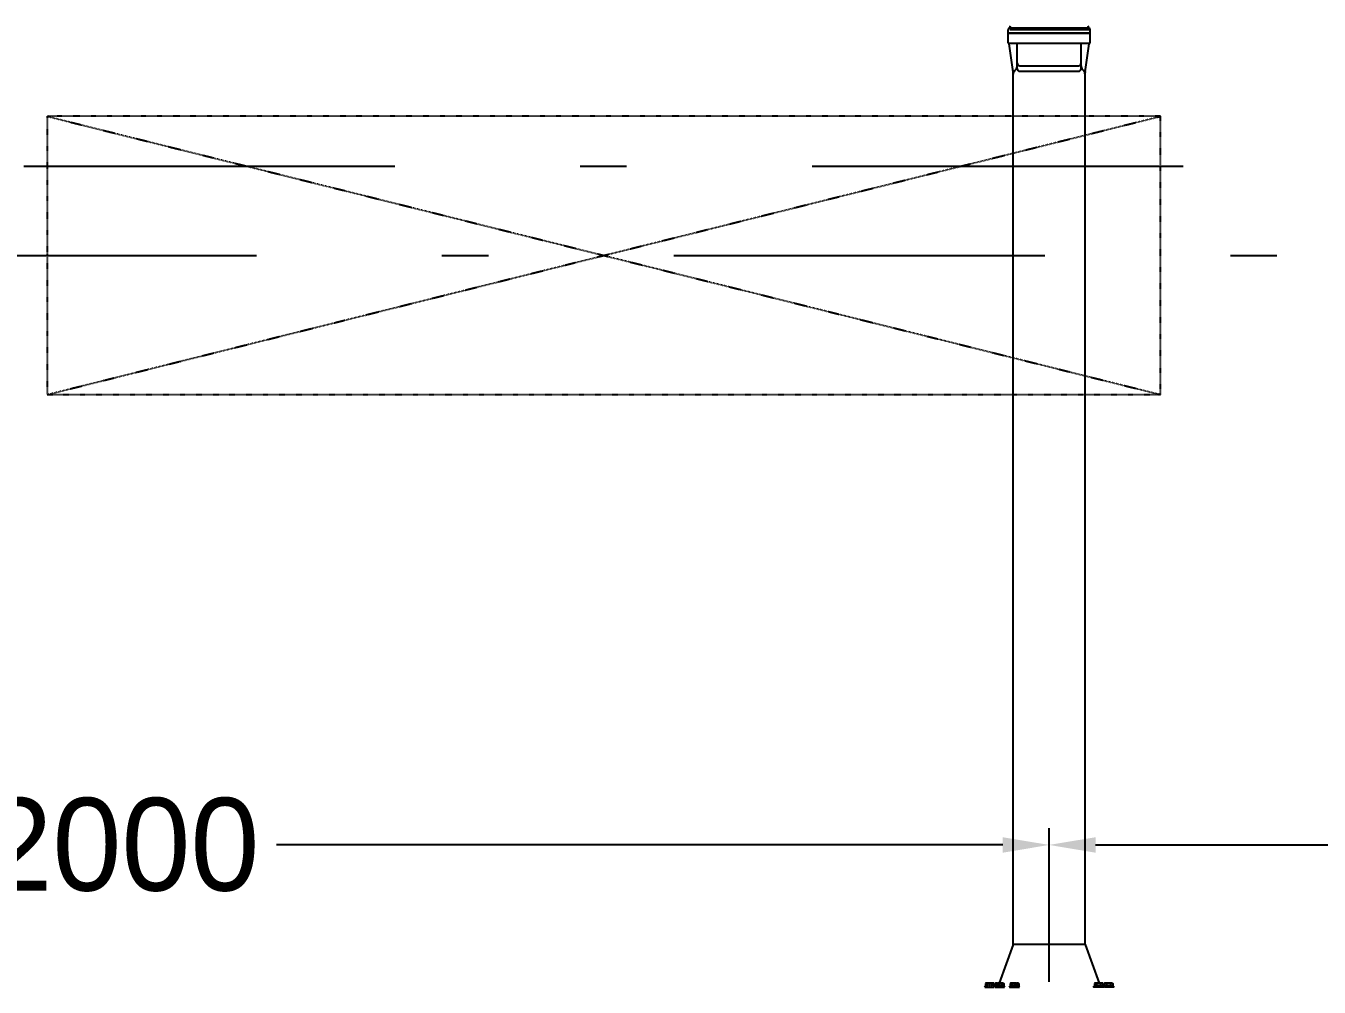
# Model space of a CAD drawing. Header units: metres. Extents: x 31500 to 1073645, y -1029792 to 61053.
# Drawn here: x 130755 to 132150, y -544621 to -543584 of the extents above; entities that cross this region are included whole.
import ezdxf

# ---------------------------------------------------------------- set-up
doc = ezdxf.new("R2010")
doc.units = ezdxf.units.M
doc.header["$PDMODE"] = 65
doc.linetypes.add('DASHDOT', pattern=[8.5, 4, -2, 0.5, -2])
doc.linetypes.add('STRICHPUNKT', pattern=[1, 0.5, -0.25, 0, -0.25])
doc.layers.add('3', color=3, linetype='STRICHPUNKT')
doc.layers.add('T - ROBOT', color=6, linetype='Continuous')
doc.layers.add('Chlazení - kondenz', color=4, linetype='Continuous', lineweight=25)
doc.layers.add('TG-KOTY', color=2, linetype='Continuous', lineweight=18)
doc.layers.add('Osa(ISO)', color=6, linetype='Continuous', lineweight=25, true_color=0xff00ff)
doc.dimstyles.new('100', dxfattribs={"dimscale": 100, "dimtxt": 1, "dimasz": 0.5, "dimexe": 0.18, "dimexo": 0.0625, "dimgap": 0.09, "dimtad": 0, "dimtih": 1, "dimtoh": 1, "dimdec": 0, "dimzin": 0, "dimdsep": 46, "dimtxsty": 'Standard', "dimcen": 0.09, "dimadec": 0, "dimazin": 0, "dimtfac": 1, "dimtdec": 4, "dimtofl": 0, "dimtmove": 0, "dimatfit": 3, "dimfxl": 1, "dimtolj": 1, "dimtzin": 0, "dimarcsym": 0})

# ---------------------------------------------------------------- blocks, each defined once
blk = doc.blocks.new('4A$4145464748494A4B4C4D4E4F505152535455565758595A5B5C5D5E5F606162636465666768696A6B6C6D6E6F707172737475767778797A7B7C7D7E7F808182838485868788898A8B8C8D8E8F909192939495969798999A9B9C9D9E9FA0A1A2A3A4A5A6A7A8A9AAABACADAEAFB0B1B2B3B4B6B7B8B9BABBBCBDBEBFC0C1C2C3C4C5C6C7C8C9CACBCCCDCECFD0D1D2D3D4D5D6D7D8D9DADBDCDDDEDFE0E1E2E3E4E5E6E7E8E9EAEBECEDEEEFF0F1F2F3F4F5F6F7F8F9FAFBFCFDFEFF10010110210310410510610710810910A10B10C10D10E10F11011111211311411511611711811911A11B11C11D11E11F12012112212312412512612712812912A12B12C12D12E12F13013113213313413513613713813913A13B13C13D13E13F14014114214314414514614714814914A14B14C14D14E14F15015115215315415515615715815915A15B15C15D15E15F16016116216316416516616716816916A16B16C16D16E16F17017117217317417517617717817917A17B17C17D17E17F18018118218318418518618718818918A18B18C18D18E18F19019119219319419519619719819919A19B19C19D19E19F1A01A11A21A31A41A51A61A71A81A91AA1AB1AC1AD1AE1AF1B01B11B21B31B41B51B61B71B81B91BA1BB1BC1BD1BE1BF1C01C11C21C31C41C51C61C71C81C91CA1CB1CC1CD1CE1CF1D01D11D21D31D41D51D61D71D81D91DA1DB1DC1DD1DE1DF1E01E11E21E31E41E51E61E71E81E91EA1EB1EC1ED1EE1EF1F01F11F21F31F41F51F61F71F81F91FA1FB1FC1FD1FE1FF20020120220320420520620720820920A20B20C20D20E20F21021121221321421521621721821921A21B21C21D21E21F22022122222322422522622722822922A22B22C22D22E22F23023123223323423523623723823923A23B23C23D23E23F24024124224324424524624724824924A24B24C24D24E24F25025125225325425525625725825925A25B25C25D25E25F26026126226326426526626726826926A26B26C26D26E26F27027127227327427527627727827927A27B27C27D27E27F28028128228328428528628728828928A28B28C28D28E28F29029129229329429529629729829929A29B29C29D29E29F2A02A12A22A32A42A52A62A72A82A92AA2AB2AC2AD2AE2AF2B02B12B22B32B42B52B62B72B82B92BA2BB2BC2BD2BE2BF2C02C12C22C32C42C52C62C72C82C92CA2CB2CC2CD2CE2CF2D02D12D22D32D42D52D62D72D82D92DA2DB2DC2DD2DE2DF2E02E12E22E32E42E52E62E72E82E92EA2EB2EC2ED2EE2EF2F02F12F22F32F42F52F62F72F82F92FA2FB2FC2FD2FE2FF30030130230330430530630730830930A30B30C30D30E30F31031131231331431531631731831931A31B31C31D31E31F32032132232332432532632732832932A32B32C32D32E32F33033133233333433533633733833933A33B33C33D33E33F34034134234334434534634734834934A34B34C34D34E34F35035135235335435535635735835935A35B35C35D35E35F36036136236336436536636736836936A36B36C36D36E36F37037137237337437537637737837937A37B37C37D37E37F38038138238338438538638738838938A38B38C38D38E38F39039139239339439539639739839939A39B39C39D39E39F3A03A13A23A33A43A53A63A73A83A93AA3AB3AC3AD3AE3AF3B03B13B23B33B43B53B63B73B83B93BA3BB3BC3BD3BE3BF3C03C13C23C33C43C53C63C73C83C93CA3CB3CC3CD3CE3CF3D03D13D23D33D43D53D63D73D83D93DA3DB3DC3DD3DE3DF3E03E13E23E33E43E53E63E73E83E93EA3EB3EC3ED3EE3EF3F03F13F23F33F43F53F63F73F83F93FA3FB3FC3FD3FE3FF40040140240340440540640740840940A40B40C40D40E40F41041141241341441541641741841941A41B41C41D41E41F42042142242342442542642742842942A42B42C42D42E42F43043143243343443543643743843943A43B43C43D43E43F44044144244344444544644744844944A44B44C44D44E44F45045145245345445545645745845945A45B45C45D45E45F46046146246346446546646746846946A46B46C46D46E46F47047147247347447547647747847947A47B47C47D47E47F48048148248348448548648748848948A48B48C48D48E48F49049149249349449549649749849949A49B49C49D49E49F4A04A14A24A34A44A54A64A74A84A94AA4AB4AC4AD4AE4AF4B04B14B24B34B44B54B64B74B84B94BA4BB4BC4BD4BE4BF4C04C14C24C34C44C54C64C74C84C94CA4CB4CC4CD4CE4CF4D04D14D24D34D44D54D64D74D84D94DA4DB4DC4DD4DE4DF4E04E14E24E34E44E54E64E74E84E94EA4EB4EC4ED4EE4EF4F04F14F24F34F44F54F64F74F84F94FA4FB4FC4FD4FE4FF50050150250350450550650750850950A50B50C50D50E50F51051151251351451551651751851951A51B51C51D51E51F52052152252352452552652752852952A52B52C52D52E52F53053153253353453553653753853953A53B53C53D53E53F54054154254354454554654754854954A54B54C54D54E54F55055155255355455555655755855955A55B55C55D55E55F56056156256356456556656756856956A56B56C56D56E56F57057157257357457557657757857957A57B57C57D57E57F58058158258358458558658758858958A58B58C58D58E58F59059159259359459559659759859959A59B59C59D59E59F5A05A15A25A35A45A55A65A75A85A95AA5AB5AC5AD5AE5AF5B05B15B25B35B45B55B65B75B85B95BA5BB5BC5BD5BE5BF5C05C15C25C35C45C55C65C75C85C95CA5CB5CC5CD5CE5CF5D05D15D25D35D45D55D65D75D85D95DA5DB5DC5DD5DE5DF5E05E15E25E35E45E55E65E75E85E95EA5EB5EC5ED5EE5EF5F05F15F25F35F45F55F65F75F85F95FA5FB5FC5FD5FE5FF60060160260360460560660760860960A60B60C60D60E60F61061161261361461561661761861961A61B61C61D61E61F62062162262362462562662762862962A62B62C62D62E62F63063163263363463563663763863963A63B63C63D63E63F64064164264364464564664764864964A64B64C64D64E64F65065165265365465565665765865965A65B65C65D65E65F66066166266366466566666766866966A66B66C66D66E66F67067167267367467567667767867967A67B67C67D67E67F68068168268368468568668768868968A68B68C68D68E68F69069169269369469569669869969A69B69C69D69E69F6A06A16A26A36A46A56A66A76A86A96AA6AB6AC6AD6AE6AF6B06B16B26B36B46B56B66B76B86B96BA6BB6BC6BD6BE6BF6C06C16C26C36C46C56C66C76C86C96CA6CB6CC6CD6CE6CF6D06D16D26D36D46D56D66D76D86D96DA6DB6DC6DD6DE6DF6E06E16E26E36E46E56E66E76E86E96EA6EB6EC6ED6EE6EF6F06F16F26F36F46F56F66F76F86F96FA6FB6FC6FD6FE6FF70070170270370470570670770870970A70B70C70D70E70F71071171271371471571671771871971A71B71C71D71E71F72072172272372472572672772872972A72B72C72D72E72F73073173273373473573673773873973A73B73C73D73E73F74074174274374474574674774874974A74B74C74D74E74F75075175275375475575675775875975A75B75C75D75E75F76076176276376476576676776876976A76B76C76D76E76F77077177277377477577677777877977A77B77C77D77E77F78078178278378478578678778878978A78B78C78D78E78F79079179279379479579679779879979A79B79C79D79E79F7A07A17A27A37A47A57A67A77A87A97AA7AB7AC7AD7AE7AF7B07B17B27B37B47B57B67B77B87B97BA7BB7BC7BD7BE7BF7C07C17C27C37C47C57C67C77C87C97CA7CB7CC7CD7CE7CF7D07D17D27D37D47D57D67D77D87D97DA7DB7DC7DD7DE7DF7E07E17E27E37E47E57E67E77E87E97EA7EB7EC7ED7EE7EF7F07F17F27F37F47F57F67F77F87F97FA7FB7FC7FD7FE7FF80080180280380480580680780880980A80B80C80D80E80F81081181281381481581681781881981A81B81C81D81E81F82082182282382482582682782882982A82B82C82D82E82F83083183283383483583683783883983A83B83C83D83E83F84084184284384484584684784884984A84B84C84D84E84F85085185285385485585685785885985A85B85C85D85E85F86086186286386486586686786886986A86B86C86D86E86F87087187287387487587687787887987A87B87C87D87E87F88088188288388488588688788888988A88B88C88D88E88F89089189289389489589689789889989A89B89C89D89E89F8A08A18A28A38A48A58A68A78A88A98AA8AB8AC8AD8AE8AF8B08B18B28B38B48B58B68B78B88B98BA8BB8BC8BD8BE8BF8C08C18C28C38C48C58C68C78C88C98CA8CB8CC8CD8CE8CF8D08D18D28D38D48D58D68D78D88D98DA8DB8DC8DD8DE8DF8E08E18E28E38E48E58E68E78E88E98EA8EB8EC8ED8EE8EF8F08F18F28F38F48F58F68F78F88F98FA8FB8FC8FD8FE8FF90090190290390490590690790890990A90B90C90D90E90F91091191291391491591691791891991A91B91C91D91E91F92092192292392492592692792892992A92B92C92D92E92F93093193293393493593693793893993A93B93C93D93E93F94094194294394494594694794894994A94B94C94D94E94F95095195295395495595695795895995A95B95C95D95E95F96096196296396496596696796896996A96B96C96D96E96F97097197297397497597697797897997A97B97C97D97E97F98098198298398498598698798898998A98B98C98D98E98F99099199299399499599699799899999A99B99C99D99E99F9A09A19A29A39A49A59A69A79A89A99AA9AB9AC9AD9AE9AF9B09B19B29B39B49B59B69B79B89B99BA9BB9BC9BD9BE9BF9C09C19C29C39C49C59C69C79C89C99CA9CB9CC9CD9CE9CF9D09D19D29D39D49D59D69D79D89D99DA9DB9DC9DD9DE9DF9E09E19E29E39E49E59E69E79E89E99EA9EB9EC9ED9EE9EF9F09F19F29F39F49F59F69F79F89F99FA9FB9FC9FD9FE9FFA00A01A02A03A04A05A06A07A08A09A0AA0BA0CA0DA0EA0FA10A11A12A13A14A15A16A17A18A19A1AA1BA1CA1DA1EA1FA20A21A22A23A24A25A26A27A28A29A2AA2BA2CA2DA2EA2FA30A31A32A33A34A35A36A37A38A39A3AA3BA3CA3DA3EA3FA40A41A42A43A44A45A46A47A48A49A4AA4BA4CA4DA4EA4FA50A51A52A53A54A55A56A57A58A59A5AA5BA5CA5DA5EA5FA60A61A62A63A64A65A66A67A68A69A6AA6BA6CA6DA6EA6FA70A71A72A73A74A75A76A77A78A79A7AA7BA7CA7DA7EA80A81A82A83A84A85A86A87A88A89')
at = {"layer": 'T - ROBOT', "color": 255, "linetype": 'Continuous'}
for p, q in [((-41.9, 2497.5), (-42.6, 2495)), ((41.9, 2497.5), (42.6, 2495)), ((-44.3, 2489.6), (-44.3, 2493.4)), ((42.7, 2495), (-42.7, 2495)), ((42.7, 2493.4), (-42.4, 2493.4)), ((44.3, 2489.6), (44.3, 2493.4))]:
    blk.add_line(p, q, dxfattribs=at)
at = {"layer": 'T - ROBOT', "color": 255}
for p, q in [((-44.3, 2489.6), (44.3, 2489.6)), ((44.3, 2489.6), (-44.3, 2489.6)), ((-44.3, 2489.6), (44.3, 2489.6))]:
    blk.add_line(p, q, dxfattribs=at)
at = {"layer": 'T - ROBOT', "color": 1}
for p, q in [((-44.3, 2478.9), (-44.3, 2489.6)), ((44.3, 2478.9), (44.3, 2489.6)), ((-44.3, 2479), (44.3, 2479)), ((-38.8, 2448.1), (-43, 2478)), ((-34.4, 2451.2), (-34.4, 2479)), ((34.4, 2451.2), (34.4, 2479)), ((38.8, 2448.1), (43, 2478)), ((-31.7, 2454.5), (31.7, 2454.5)), ((-38.7, 1507.2), (-38.7, 2447.4)), ((-37.1, 2449.3), (-35.9, 2450.5)), ((-31.7, 2448.5), (31.7, 2448.5)), ((37.1, 2449.3), (35.9, 2450.5)), ((38.7, 1507.2), (38.7, 2447.4)), ((-38.7, 1507.2), (-53.9, 1465.5)), ((38.7, 1507.2), (-38.7, 1507.2)), ((38.7, 1507.2), (53.9, 1465.5)), ((-68.3, 1465.5), (-68.7, 1465.1)), ((-68.7, 1465.1), (-68.7, 1462.3)), ((-68.3, 1465.5), (-59.9, 1465.5)), ((-66.4, 1462.4), (-66.4, 1465.1)), ((-61.8, 1465.1), (-61.8, 1462.4)), ((-59.9, 1465.5), (-59.5, 1465.1)), ((-59.5, 1465.1), (-59.5, 1462.3)), ((-57.6, 1465.5), (-58, 1465.1)), ((-58, 1465.1), (-58, 1462.3)), ((-57.6, 1465.5), (-49.2, 1465.5)), ((-55.7, 1462.4), (-55.7, 1465.1)), ((-51.1, 1465.1), (-51.1, 1462.4)), ((-49.2, 1465.5), (-48.8, 1465.1)), ((-48.8, 1465.1), (-48.8, 1462.3)), ((-41.6, 1465.5), (-42, 1465.1)), ((-42, 1465.1), (-42, 1462.3)), ((-41.6, 1465.5), (-33.2, 1465.5)), ((-39.7, 1462.4), (-39.7, 1465.1)), ((-35.1, 1465.1), (-35.1, 1462.4)), ((-33.2, 1465.5), (-32.8, 1465.1)), ((-32.8, 1465.1), (-32.8, 1462.3)), ((49.2, 1465.5), (48.8, 1465.1)), ((48.8, 1465.1), (48.8, 1462.3)), ((57.6, 1465.5), (49.2, 1465.5)), ((51.1, 1465.1), (51.1, 1462.4)), ((55.7, 1462.4), (55.7, 1465.1)), ((57.6, 1465.5), (58, 1465.1)), ((58, 1465.1), (58, 1462.3)), ((59.9, 1465.5), (59.5, 1465.1)), ((59.5, 1465.1), (59.5, 1462.3)), ((68.3, 1465.5), (59.9, 1465.5)), ((61.8, 1465.1), (61.8, 1462.4)), ((66.4, 1462.4), (66.4, 1465.1)), ((68.3, 1465.5), (68.7, 1465.1)), ((68.7, 1465.1), (68.7, 1462.3)), ((-68.5, 1462.6), (-70, 1461)), ((-69.4, 1461.1), (-59.7, 1461.1)), ((-58.7, 1461.6), (-59.7, 1462.6)), ((-57.8, 1462.6), (-59.3, 1461)), ((-58.5, 1461.1), (-48.1, 1461.1)), ((-47.5, 1461), (-49, 1462.6)), ((-41.8, 1462.6), (-43.3, 1461)), ((-42.7, 1461.1), (-32.1, 1461.1)), ((-31.5, 1461), (-33, 1462.6)), ((47.5, 1461), (49, 1462.6)), ((58.5, 1461.1), (48.1, 1461.1)), ((57.8, 1462.6), (59.3, 1461)), ((58.7, 1461.6), (59.7, 1462.6)), ((69.4, 1461.1), (59.7, 1461.1)), ((68.5, 1462.6), (70, 1461))]:
    blk.add_line(p, q, dxfattribs=at)
at = {"layer": 'T - ROBOT', "color": 255, "linetype": 'Continuous'}
for centre, start, end in [((-42.7, 2493.4), 90, 180), ((42.7, 2493.4), 0, 90)]:
    blk.add_arc(centre, 1.6, start, end, dxfattribs=at)
at = {"layer": 'T - ROBOT', "color": 1}
for centre, radius, start, end in [((-44, 2477.9), 1.07, 7.9999, 106.0084), ((-44, 2477.9), 1.07, 8.0001, 90), ((44, 2477.9), 1.07, 73.9911, 172), ((-39.7, 2454.3), 5.34, 314.7371, 0), ((-31.7, 2457.2), 2.67, 180, 270), ((31.7, 2457.2), 2.67, 270, 0), ((39.7, 2454.3), 5.34, 180, 225.2622), ((-44.1, 2447.4), 5.34, 0, 8.0001), ((-33.4, 2445.5), 5.34, 134.7379, 180), ((-31.7, 2451.2), 2.67, 180, 270), ((31.7, 2451.2), 2.67, 270, 0), ((33.4, 2445.5), 5.34, 0, 45.263), ((44.1, 2447.4), 5.34, 171.9999, 180), ((-67.7, 1463.6), 1.9, 104.2954, 112.4302), ((-67.7, 1463.6), 1.9, 104.2954, 112.4302), ((-67.7, 1463.3), 2.19, 96.9313, 104.3474), ((-67.7, 1463.3), 2.19, 96.9313, 104.3474), ((-67.6, 1463.1), 2.35, 89.8959, 96.9755), ((-67.6, 1463.1), 2.35, 89.8959, 96.9755), ((-67.6, 1463.1), 2.34, 82.8539, 89.9375), ((-67.6, 1463.1), 2.34, 82.8539, 89.9375), ((-67.6, 1463.3), 2.18, 75.4697, 82.8982), ((-67.6, 1463.3), 2.18, 75.4697, 82.8982), ((-67.5, 1463.6), 1.9, 67.3647, 75.5219), ((-67.5, 1463.6), 1.9, 67.3647, 75.5219), ((-67.4, 1463.9), 1.55, 58.0784, 67.4289), ((-67.4, 1463.9), 1.55, 58.0784, 67.4289), ((-67.2, 1464.2), 1.2, 47.0521, 58.1521), ((-67.2, 1464.2), 1.2, 47.0521, 58.1521), ((-64.3, 1459.5), 5.99, 102.1158, 110.9441), ((-64.3, 1459.5), 5.99, 102.1158, 110.9441), ((-64.1, 1458.8), 6.67, 93.9579, 102.171), ((-64.1, 1458.8), 6.67, 93.9579, 102.171), ((-64.1, 1458.6), 6.92, 85.9923, 94.0077), ((-64.1, 1458.6), 6.92, 85.9923, 94.0077), ((-64.1, 1458.8), 6.67, 77.829, 86.0421), ((-64.1, 1458.8), 6.67, 77.829, 86.0421), ((-63.9, 1459.5), 5.99, 69.0559, 77.8842), ((-63.9, 1459.5), 5.99, 69.0559, 77.8842), ((-61, 1464.2), 1.2, 121.8485, 132.9516), ((-61, 1464.2), 1.2, 121.8485, 132.9516), ((-60.8, 1463.9), 1.55, 112.5692, 121.9222), ((-60.8, 1463.9), 1.55, 112.5692, 121.9222), ((-60.6, 1463.6), 1.9, 104.4741, 112.6335), ((-60.6, 1463.6), 1.9, 104.4741, 112.6335), ((-60.6, 1463.3), 2.18, 97.0958, 104.5264), ((-60.6, 1463.3), 2.18, 97.0958, 104.5264), ((-60.5, 1463.1), 2.34, 90.0544, 97.1401), ((-60.5, 1463.1), 2.34, 90.0544, 97.1401), ((-60.5, 1463.1), 2.34, 83.0138, 90.096), ((-60.5, 1463.1), 2.34, 83.0138, 90.096), ((-60.5, 1463.3), 2.19, 75.6387, 83.058), ((-60.5, 1463.3), 2.19, 75.6387, 83.058), ((-60.4, 1463.6), 1.9, 67.5516, 75.6907), ((-60.4, 1463.6), 1.9, 67.5516, 75.6907), ((-57, 1463.6), 1.9, 104.2954, 112.4302), ((-57, 1463.6), 1.9, 104.2954, 112.4302), ((-57, 1463.3), 2.19, 96.9313, 104.3474), ((-57, 1463.3), 2.19, 96.9313, 104.3474), ((-57, 1463.1), 2.35, 89.8959, 96.9755), ((-57, 1463.1), 2.35, 89.8959, 96.9755), ((-57, 1463.1), 2.34, 82.8539, 89.9375), ((-57, 1463.1), 2.34, 82.8539, 89.9375), ((-56.9, 1463.3), 2.18, 75.4697, 82.8982), ((-56.9, 1463.3), 2.18, 75.4697, 82.8982), ((-56.9, 1463.6), 1.9, 67.3647, 75.5219), ((-56.9, 1463.6), 1.9, 67.3647, 75.5219), ((-56.7, 1463.9), 1.55, 58.0784, 67.4289), ((-56.7, 1463.9), 1.55, 58.0784, 67.4289), ((-56.5, 1464.2), 1.2, 47.0521, 58.1521), ((-56.5, 1464.2), 1.2, 47.0521, 58.1521), ((-53.6, 1459.5), 5.99, 102.1158, 110.9441), ((-53.6, 1459.5), 5.99, 102.1158, 110.9441), ((-53.4, 1458.8), 6.67, 93.9579, 102.171), ((-53.4, 1458.8), 6.67, 93.9579, 102.171), ((-53.4, 1458.6), 6.92, 85.9923, 94.0077), ((-53.4, 1458.6), 6.92, 85.9923, 94.0077), ((-53.4, 1458.8), 6.67, 77.829, 86.0421), ((-53.4, 1458.8), 6.67, 77.829, 86.0421), ((-53.2, 1459.5), 5.99, 69.0559, 77.8842), ((-53.2, 1459.5), 5.99, 69.0559, 77.8842), ((-50.3, 1464.2), 1.2, 121.8485, 132.9516), ((-50.3, 1464.2), 1.2, 121.8485, 132.9516), ((-50.1, 1463.9), 1.55, 112.5692, 121.9222), ((-50.1, 1463.9), 1.55, 112.5692, 121.9222), ((-50, 1463.6), 1.9, 104.4741, 112.6335), ((-50, 1463.6), 1.9, 104.4741, 112.6335), ((-49.9, 1463.3), 2.18, 97.0958, 104.5264), ((-49.9, 1463.3), 2.18, 97.0958, 104.5264), ((-49.9, 1463.1), 2.34, 90.0544, 97.1401), ((-49.9, 1463.1), 2.34, 90.0544, 97.1401), ((-49.9, 1463.1), 2.34, 83.0138, 90.096), ((-49.9, 1463.1), 2.34, 83.0138, 90.096), ((-49.8, 1463.3), 2.19, 75.6387, 83.058), ((-49.8, 1463.3), 2.19, 75.6387, 83.058), ((-49.8, 1463.6), 1.9, 67.5516, 75.6907), ((-49.8, 1463.6), 1.9, 67.5516, 75.6907), ((-41, 1463.6), 1.9, 104.2954, 112.4302), ((-41, 1463.6), 1.9, 104.2954, 112.4302), ((-41, 1463.3), 2.19, 96.9313, 104.3474), ((-41, 1463.3), 2.19, 96.9313, 104.3474), ((-40.9, 1463.1), 2.35, 89.8959, 96.9755), ((-40.9, 1463.1), 2.35, 89.8959, 96.9755), ((-40.9, 1463.1), 2.34, 82.8539, 89.9375), ((-40.9, 1463.1), 2.34, 82.8539, 89.9375), ((-40.9, 1463.3), 2.18, 75.4697, 82.8982), ((-40.9, 1463.3), 2.18, 75.4697, 82.8982), ((-40.8, 1463.6), 1.9, 67.3647, 75.5219), ((-40.8, 1463.6), 1.9, 67.3647, 75.5219), ((-40.7, 1463.9), 1.55, 58.0784, 67.4289), ((-40.7, 1463.9), 1.55, 58.0784, 67.4289), ((-40.5, 1464.2), 1.2, 47.0521, 58.1521), ((-40.5, 1464.2), 1.2, 47.0521, 58.1521), ((-37.6, 1459.5), 5.99, 102.1158, 110.9441), ((-37.6, 1459.5), 5.99, 102.1158, 110.9441), ((-37.4, 1458.8), 6.67, 93.9579, 102.171), ((-37.4, 1458.8), 6.67, 93.9579, 102.171), ((-37.4, 1458.6), 6.92, 85.9923, 94.0077), ((-37.4, 1458.6), 6.92, 85.9923, 94.0077), ((-37.4, 1458.8), 6.67, 77.829, 86.0421), ((-37.4, 1458.8), 6.67, 77.829, 86.0421), ((-37.2, 1459.5), 5.99, 69.0559, 77.8842), ((-37.2, 1459.5), 5.99, 69.0559, 77.8842), ((-34.3, 1464.2), 1.2, 121.8485, 132.9516), ((-34.3, 1464.2), 1.2, 121.8485, 132.9516), ((-34.1, 1463.9), 1.55, 112.5692, 121.9222), ((-34.1, 1463.9), 1.55, 112.5692, 121.9222), ((-33.9, 1463.6), 1.9, 104.4741, 112.6335), ((-33.9, 1463.6), 1.9, 104.4741, 112.6335), ((-33.9, 1463.3), 2.18, 97.0958, 104.5264), ((-33.9, 1463.3), 2.18, 97.0958, 104.5264), ((-33.8, 1463.1), 2.34, 90.0544, 97.1401), ((-33.8, 1463.1), 2.34, 90.0544, 97.1401), ((-33.8, 1463.1), 2.34, 83.0138, 90.096), ((-33.8, 1463.1), 2.34, 83.0138, 90.096), ((-33.8, 1463.3), 2.19, 75.6387, 83.058), ((-33.8, 1463.3), 2.19, 75.6387, 83.058), ((-33.7, 1463.6), 1.9, 67.5516, 75.6907), ((-33.7, 1463.6), 1.9, 67.5516, 75.6907), ((49.8, 1463.6), 1.9, 104.3093, 112.4484), ((49.8, 1463.6), 1.9, 104.3093, 112.4484), ((49.8, 1463.3), 2.19, 96.942, 104.3613), ((49.8, 1463.3), 2.19, 96.942, 104.3613), ((49.9, 1463.1), 2.34, 89.904, 96.9862), ((49.9, 1463.1), 2.34, 89.904, 96.9862), ((49.9, 1463.1), 2.34, 82.8599, 89.9456), ((49.9, 1463.1), 2.34, 82.8599, 89.9456), ((49.9, 1463.3), 2.18, 75.4736, 82.9042), ((49.9, 1463.3), 2.18, 75.4736, 82.9042), ((50, 1463.6), 1.9, 67.3665, 75.5259), ((50, 1463.6), 1.9, 67.3665, 75.5259), ((50.1, 1463.9), 1.55, 58.0778, 67.4308), ((50.1, 1463.9), 1.55, 58.0778, 67.4308), ((50.3, 1464.2), 1.2, 47.0484, 58.1515), ((50.3, 1464.2), 1.2, 47.0484, 58.1515), ((53.2, 1459.5), 5.99, 102.1158, 110.9441), ((53.2, 1459.5), 5.99, 102.1158, 110.9441), ((53.4, 1458.8), 6.67, 93.9579, 102.171), ((53.4, 1458.8), 6.67, 93.9579, 102.171), ((53.4, 1458.6), 6.92, 85.9923, 94.0077), ((53.4, 1458.6), 6.92, 85.9923, 94.0077), ((53.4, 1458.8), 6.67, 77.829, 86.0421), ((53.4, 1458.8), 6.67, 77.829, 86.0421), ((53.6, 1459.5), 5.99, 69.0559, 77.8842), ((53.6, 1459.5), 5.99, 69.0559, 77.8842), ((56.5, 1464.2), 1.2, 121.8479, 132.9479), ((56.5, 1464.2), 1.2, 121.8479, 132.9479), ((56.7, 1463.9), 1.55, 112.5711, 121.9216), ((56.7, 1463.9), 1.55, 112.5711, 121.9216), ((56.9, 1463.6), 1.9, 104.4781, 112.6353), ((56.9, 1463.6), 1.9, 104.4781, 112.6353), ((56.9, 1463.3), 2.18, 97.1018, 104.5303), ((56.9, 1463.3), 2.18, 97.1018, 104.5303), ((56.9, 1463.1), 2.34, 90.0625, 97.1461), ((56.9, 1463.1), 2.34, 90.0625, 97.1461), ((57, 1463.1), 2.35, 83.0245, 90.1041), ((57, 1463.1), 2.35, 83.0245, 90.1041), ((57, 1463.3), 2.19, 75.6526, 83.0687), ((57, 1463.3), 2.19, 75.6526, 83.0687), ((57, 1463.6), 1.9, 67.5698, 75.7046), ((57, 1463.6), 1.9, 67.5698, 75.7046), ((60.4, 1463.6), 1.9, 104.3093, 112.4484), ((60.4, 1463.6), 1.9, 104.3093, 112.4484), ((60.5, 1463.3), 2.19, 96.942, 104.3613), ((60.5, 1463.3), 2.19, 96.942, 104.3613), ((60.5, 1463.1), 2.34, 89.904, 96.9862), ((60.5, 1463.1), 2.34, 89.904, 96.9862), ((60.5, 1463.1), 2.34, 82.8599, 89.9456), ((60.5, 1463.1), 2.34, 82.8599, 89.9456), ((60.6, 1463.3), 2.18, 75.4736, 82.9042), ((60.6, 1463.3), 2.18, 75.4736, 82.9042), ((60.6, 1463.6), 1.9, 67.3665, 75.5259), ((60.6, 1463.6), 1.9, 67.3665, 75.5259), ((60.8, 1463.9), 1.55, 58.0778, 67.4308), ((60.8, 1463.9), 1.55, 58.0778, 67.4308), ((61, 1464.2), 1.2, 47.0484, 58.1515), ((61, 1464.2), 1.2, 47.0484, 58.1515), ((63.9, 1459.5), 5.99, 102.1158, 110.9441), ((63.9, 1459.5), 5.99, 102.1158, 110.9441), ((64.1, 1458.8), 6.67, 93.9579, 102.171), ((64.1, 1458.8), 6.67, 93.9579, 102.171), ((64.1, 1458.6), 6.92, 85.9923, 94.0077), ((64.1, 1458.6), 6.92, 85.9923, 94.0077), ((64.1, 1458.8), 6.67, 77.829, 86.0421), ((64.1, 1458.8), 6.67, 77.829, 86.0421), ((64.3, 1459.5), 5.99, 69.0559, 77.8842), ((64.3, 1459.5), 5.99, 69.0559, 77.8842), ((67.2, 1464.2), 1.2, 121.8479, 132.9479), ((67.2, 1464.2), 1.2, 121.8479, 132.9479), ((67.4, 1463.9), 1.55, 112.5711, 121.9216), ((67.4, 1463.9), 1.55, 112.5711, 121.9216), ((67.5, 1463.6), 1.9, 104.4781, 112.6353), ((67.5, 1463.6), 1.9, 104.4781, 112.6353), ((67.6, 1463.3), 2.18, 97.1018, 104.5303), ((67.6, 1463.3), 2.18, 97.1018, 104.5303), ((67.6, 1463.1), 2.34, 90.0625, 97.1461), ((67.6, 1463.1), 2.34, 90.0625, 97.1461), ((67.6, 1463.1), 2.35, 83.0245, 90.1041), ((67.6, 1463.1), 2.35, 83.0245, 90.1041), ((67.7, 1463.3), 2.19, 75.6526, 83.0687), ((67.7, 1463.3), 2.19, 75.6526, 83.0687), ((67.7, 1463.6), 1.9, 67.5698, 75.7046), ((67.7, 1463.6), 1.9, 67.5698, 75.7046), ((-67.7, 1460.9), 1.9, 104.2954, 112.4302), ((-67.7, 1460.6), 2.19, 96.9313, 104.3474), ((-67.6, 1460.4), 2.35, 89.8959, 96.9755), ((-67.6, 1460.4), 2.34, 82.8539, 89.9375), ((-67.6, 1460.6), 2.18, 75.4697, 82.8982), ((-67.5, 1460.9), 1.9, 67.3647, 75.5219), ((-67.4, 1461.2), 1.55, 58.0784, 67.4289), ((-67.2, 1461.5), 1.2, 47.0521, 58.1521), ((-64.3, 1456.8), 5.99, 102.1158, 110.9441), ((-64.1, 1456.1), 6.67, 93.9579, 102.171), ((-64.1, 1455.9), 6.92, 85.9923, 94.0077), ((-64.1, 1456.1), 6.67, 77.829, 86.0421), ((-63.9, 1456.8), 5.99, 69.0559, 77.8842), ((-61, 1461.5), 1.2, 121.8485, 132.9516), ((-60.8, 1461.2), 1.55, 112.5692, 121.9222), ((-60.6, 1460.9), 1.9, 104.4741, 112.6335), ((-60.6, 1460.6), 2.18, 97.0958, 104.5264), ((-60.5, 1460.4), 2.34, 90.0544, 97.1401), ((-60.5, 1460.4), 2.34, 83.0138, 90.096), ((-60.5, 1460.6), 2.19, 75.6387, 83.058), ((-60.4, 1460.9), 1.9, 67.5516, 75.6907), ((-57, 1460.9), 1.9, 104.2954, 112.4302), ((-57, 1460.6), 2.19, 96.9313, 104.3474), ((-57, 1460.4), 2.35, 89.8959, 96.9755), ((-57, 1460.4), 2.34, 82.8539, 89.9375), ((-56.9, 1460.6), 2.18, 75.4697, 82.8982), ((-56.9, 1460.9), 1.9, 67.3647, 75.5219), ((-56.7, 1461.2), 1.55, 58.0784, 67.4289), ((-56.5, 1461.5), 1.2, 47.0521, 58.1521), ((-53.6, 1456.8), 5.99, 102.1158, 110.9441), ((-53.4, 1456.1), 6.67, 93.9579, 102.171), ((-53.4, 1455.9), 6.92, 85.9923, 94.0077), ((-53.4, 1456.1), 6.67, 77.829, 86.0421), ((-53.2, 1456.8), 5.99, 69.0559, 77.8842), ((-50.3, 1461.5), 1.2, 121.8485, 132.9516), ((-50.1, 1461.2), 1.55, 112.5692, 121.9222), ((-50, 1460.9), 1.9, 104.4741, 112.6335), ((-49.9, 1460.6), 2.18, 97.0958, 104.5264), ((-49.9, 1460.4), 2.34, 90.0544, 97.1401), ((-49.9, 1460.4), 2.34, 83.0138, 90.096), ((-49.8, 1460.6), 2.19, 75.6387, 83.058), ((-49.8, 1460.9), 1.9, 67.5516, 75.6907), ((-41, 1460.9), 1.9, 104.2954, 112.4302), ((-41, 1460.6), 2.19, 96.9313, 104.3474), ((-40.9, 1460.4), 2.35, 89.8959, 96.9755), ((-40.9, 1460.4), 2.34, 82.8539, 89.9375), ((-40.9, 1460.6), 2.18, 75.4697, 82.8982), ((-40.8, 1460.9), 1.9, 67.3647, 75.5219), ((-40.7, 1461.2), 1.55, 58.0784, 67.4289), ((-40.5, 1461.5), 1.2, 47.0521, 58.1521), ((-37.6, 1456.8), 5.99, 102.1158, 110.9441), ((-37.4, 1456.1), 6.67, 93.9579, 102.171), ((-37.4, 1455.9), 6.92, 85.9923, 94.0077), ((-37.4, 1456.1), 6.67, 77.829, 86.0421), ((-37.2, 1456.8), 5.99, 69.0559, 77.8842), ((-34.3, 1461.5), 1.2, 121.8485, 132.9516), ((-34.1, 1461.2), 1.55, 112.5692, 121.9222), ((-33.9, 1460.9), 1.9, 104.4741, 112.6335), ((-33.9, 1460.6), 2.18, 97.0958, 104.5264), ((-33.8, 1460.4), 2.34, 90.0544, 97.1401), ((-33.8, 1460.4), 2.34, 83.0138, 90.096), ((-33.8, 1460.6), 2.19, 75.6387, 83.058), ((-33.7, 1460.9), 1.9, 67.5516, 75.6907), ((49.8, 1460.9), 1.9, 104.3093, 112.4484), ((49.8, 1460.6), 2.19, 96.942, 104.3613), ((49.9, 1460.4), 2.34, 89.904, 96.9862), ((49.9, 1460.4), 2.34, 82.8599, 89.9456), ((49.9, 1460.6), 2.18, 75.4736, 82.9042), ((50, 1460.9), 1.9, 67.3665, 75.5259), ((50.1, 1461.2), 1.55, 58.0778, 67.4308), ((50.3, 1461.5), 1.2, 47.0484, 58.1515), ((53.2, 1456.8), 5.99, 102.1158, 110.9441), ((53.4, 1456.1), 6.67, 93.9579, 102.171), ((53.4, 1455.9), 6.92, 85.9923, 94.0077), ((53.4, 1456.1), 6.67, 77.829, 86.0421), ((53.6, 1456.8), 5.99, 69.0559, 77.8842), ((56.5, 1461.5), 1.2, 121.8479, 132.9479), ((56.7, 1461.2), 1.55, 112.5711, 121.9216), ((56.9, 1460.9), 1.9, 104.4781, 112.6353), ((56.9, 1460.6), 2.18, 97.1018, 104.5303), ((56.9, 1460.4), 2.34, 90.0625, 97.1461), ((57, 1460.4), 2.35, 83.0245, 90.1041), ((57, 1460.6), 2.19, 75.6526, 83.0687), ((57, 1460.9), 1.9, 67.5698, 75.7046), ((60.4, 1460.9), 1.9, 104.3093, 112.4484), ((60.5, 1460.6), 2.19, 96.942, 104.3613), ((60.5, 1460.4), 2.34, 89.904, 96.9862), ((60.5, 1460.4), 2.34, 82.8599, 89.9456), ((60.6, 1460.6), 2.18, 75.4736, 82.9042), ((60.6, 1460.9), 1.9, 67.3665, 75.5259), ((60.8, 1461.2), 1.55, 58.0778, 67.4308), ((61, 1461.5), 1.2, 47.0484, 58.1515), ((63.9, 1456.8), 5.99, 102.1158, 110.9441), ((64.1, 1456.1), 6.67, 93.9579, 102.171), ((64.1, 1455.9), 6.92, 85.9923, 94.0077), ((64.1, 1456.1), 6.67, 77.829, 86.0421), ((64.3, 1456.8), 5.99, 69.0559, 77.8842), ((67.2, 1461.5), 1.2, 121.8479, 132.9479), ((67.4, 1461.2), 1.55, 112.5711, 121.9216), ((67.5, 1460.9), 1.9, 104.4781, 112.6353), ((67.6, 1460.6), 2.18, 97.1018, 104.5303), ((67.6, 1460.4), 2.34, 90.0625, 97.1461), ((67.6, 1460.4), 2.35, 83.0245, 90.1041), ((67.7, 1460.6), 2.19, 75.6526, 83.0687), ((67.7, 1460.9), 1.9, 67.5698, 75.7046)]:
    blk.add_arc(centre, radius, start, end, dxfattribs=at)
blk = doc.blocks.new('*D3783')
at = {"layer": 'DEFPOINTS', "color": 0}
for p in [(141358.5, -542751.2), (141358.5, -543579.7), (129358.5, -543585.9)]:
    blk.add_point(p, dxfattribs=at)
at = {"layer": 'TG-KOTY', "color": 0, "lineweight": -2}
for p, q in [((129358.5, -543579.7), (129358.5, -542733.2)), ((141358.5, -543573.4), (141358.5, -542733.2)), ((129408.5, -542751.2), (134979.7, -542751.2)), ((141308.5, -542751.2), (135381, -542751.2))]:
    blk.add_line(p, q, dxfattribs=at)
at = {"layer": 'TG-KOTY', "color": 0}
for points in [[(129408.5, -542742.8), (129408.5, -542759.5), (129358.5, -542751.2)], [(141308.5, -542759.5), (141308.5, -542742.8), (141358.5, -542751.2)]]:
    blk.add_solid(points, dxfattribs=at)
at = {"layer": 'TG-KOTY', "color": 0, "insert": (135180.3, -542751.2), "char_height": 100, "attachment_point": 5}
blk.add_mtext('\\A1;12000', dxfattribs=at)
blk = doc.blocks.new('9A$41464748494A')
at = {"layer": '3', "color": 5}
for p, q in [((-600, 150), (-600, -150)), ((600, 150), (-600, 150)), ((-600, -150), (600, 150)), ((-600, 150), (600, -150)), ((600, -150), (600, 150)), ((-600, -150), (600, -150))]:
    blk.add_line(p, q, dxfattribs=at)
blk = doc.blocks.new('*D3874')
at = {"layer": 'DEFPOINTS', "color": 0}
for p in [(129858.5, -543831.9), (131858.5, -544467.5), (131858.5, -544621.3)]:
    blk.add_point(p, dxfattribs=at)
at = {"layer": 'TG-KOTY', "color": 0, "lineweight": -2}
for p, q in [((129858.5, -543838.1), (129858.5, -544485.5)), ((131858.5, -544615), (131858.5, -544449.5)), ((129908.5, -544467.5), (130691.1, -544467.5)), ((131808.5, -544467.5), (131025.8, -544467.5))]:
    blk.add_line(p, q, dxfattribs=at)
at = {"layer": 'TG-KOTY', "color": 0}
for points in [[(129908.5, -544459.2), (129908.5, -544475.9), (129858.5, -544467.5)], [(131808.5, -544475.9), (131808.5, -544459.2), (131858.5, -544467.5)]]:
    blk.add_solid(points, dxfattribs=at)
at = {"layer": 'TG-KOTY', "color": 0, "insert": (130858.5, -544467.5), "char_height": 100, "attachment_point": 5}
blk.add_mtext('\\A1;2000', dxfattribs=at)
blk = doc.blocks.new('*D3875')
at = {"layer": 'DEFPOINTS', "color": 0}
for p in [(132858.5, -544030.4), (131858.5, -544467.5), (132858.5, -544467.5)]:
    blk.add_point(p, dxfattribs=at)
at = {"layer": 'TG-KOTY', "color": 0, "lineweight": -2}
for p, q in [((132858.5, -544036.6), (132858.5, -544485.5)), ((131858.5, -544461.3), (131858.5, -544449.5)), ((131908.5, -544467.5), (132207.8, -544467.5)), ((132808.5, -544467.5), (132509.1, -544467.5))]:
    blk.add_line(p, q, dxfattribs=at)
at = {"layer": 'TG-KOTY', "color": 0}
for points in [[(131908.5, -544459.2), (131908.5, -544475.9), (131858.5, -544467.5)], [(132808.5, -544475.9), (132808.5, -544459.2), (132858.5, -544467.5)]]:
    blk.add_solid(points, dxfattribs=at)
at = {"layer": 'TG-KOTY', "color": 0, "insert": (132358.5, -544467.5), "char_height": 100, "attachment_point": 5}
blk.add_mtext('\\A1;1000', dxfattribs=at)

msp = doc.modelspace()

# ---------------------------------------------------------------- linework, layer by layer
at = {"color": 3, "linetype": 'DASHDOT', "ltscale": 100}
msp.add_line((141353.1, -543736), (129356.1, -543735.9), dxfattribs=at)
at = {"color": 6, "linetype": 'DASHDOT', "ltscale": 100}
msp.add_line((122104, -543831.9), (142217.3, -543831.9), dxfattribs=at)

# ---------------------------------------------------------------- block references
at = {"layer": 'Chlazení - kondenz', "color": 5, "lineweight": 0}
msp.add_blockref('4A$4145464748494A4B4C4D4E4F505152535455565758595A5B5C5D5E5F606162636465666768696A6B6C6D6E6F707172737475767778797A7B7C7D7E7F808182838485868788898A8B8C8D8E8F909192939495969798999A9B9C9D9E9FA0A1A2A3A4A5A6A7A8A9AAABACADAEAFB0B1B2B3B4B6B7B8B9BABBBCBDBEBFC0C1C2C3C4C5C6C7C8C9CACBCCCDCECFD0D1D2D3D4D5D6D7D8D9DADBDCDDDEDFE0E1E2E3E4E5E6E7E8E9EAEBECEDEEEFF0F1F2F3F4F5F6F7F8F9FAFBFCFDFEFF10010110210310410510610710810910A10B10C10D10E10F11011111211311411511611711811911A11B11C11D11E11F12012112212312412512612712812912A12B12C12D12E12F13013113213313413513613713813913A13B13C13D13E13F14014114214314414514614714814914A14B14C14D14E14F15015115215315415515615715815915A15B15C15D15E15F16016116216316416516616716816916A16B16C16D16E16F17017117217317417517617717817917A17B17C17D17E17F18018118218318418518618718818918A18B18C18D18E18F19019119219319419519619719819919A19B19C19D19E19F1A01A11A21A31A41A51A61A71A81A91AA1AB1AC1AD1AE1AF1B01B11B21B31B41B51B61B71B81B91BA1BB1BC1BD1BE1BF1C01C11C21C31C41C51C61C71C81C91CA1CB1CC1CD1CE1CF1D01D11D21D31D41D51D61D71D81D91DA1DB1DC1DD1DE1DF1E01E11E21E31E41E51E61E71E81E91EA1EB1EC1ED1EE1EF1F01F11F21F31F41F51F61F71F81F91FA1FB1FC1FD1FE1FF20020120220320420520620720820920A20B20C20D20E20F21021121221321421521621721821921A21B21C21D21E21F22022122222322422522622722822922A22B22C22D22E22F23023123223323423523623723823923A23B23C23D23E23F24024124224324424524624724824924A24B24C24D24E24F25025125225325425525625725825925A25B25C25D25E25F26026126226326426526626726826926A26B26C26D26E26F27027127227327427527627727827927A27B27C27D27E27F28028128228328428528628728828928A28B28C28D28E28F29029129229329429529629729829929A29B29C29D29E29F2A02A12A22A32A42A52A62A72A82A92AA2AB2AC2AD2AE2AF2B02B12B22B32B42B52B62B72B82B92BA2BB2BC2BD2BE2BF2C02C12C22C32C42C52C62C72C82C92CA2CB2CC2CD2CE2CF2D02D12D22D32D42D52D62D72D82D92DA2DB2DC2DD2DE2DF2E02E12E22E32E42E52E62E72E82E92EA2EB2EC2ED2EE2EF2F02F12F22F32F42F52F62F72F82F92FA2FB2FC2FD2FE2FF30030130230330430530630730830930A30B30C30D30E30F31031131231331431531631731831931A31B31C31D31E31F32032132232332432532632732832932A32B32C32D32E32F33033133233333433533633733833933A33B33C33D33E33F34034134234334434534634734834934A34B34C34D34E34F35035135235335435535635735835935A35B35C35D35E35F36036136236336436536636736836936A36B36C36D36E36F37037137237337437537637737837937A37B37C37D37E37F38038138238338438538638738838938A38B38C38D38E38F39039139239339439539639739839939A39B39C39D39E39F3A03A13A23A33A43A53A63A73A83A93AA3AB3AC3AD3AE3AF3B03B13B23B33B43B53B63B73B83B93BA3BB3BC3BD3BE3BF3C03C13C23C33C43C53C63C73C83C93CA3CB3CC3CD3CE3CF3D03D13D23D33D43D53D63D73D83D93DA3DB3DC3DD3DE3DF3E03E13E23E33E43E53E63E73E83E93EA3EB3EC3ED3EE3EF3F03F13F23F33F43F53F63F73F83F93FA3FB3FC3FD3FE3FF40040140240340440540640740840940A40B40C40D40E40F41041141241341441541641741841941A41B41C41D41E41F42042142242342442542642742842942A42B42C42D42E42F43043143243343443543643743843943A43B43C43D43E43F44044144244344444544644744844944A44B44C44D44E44F45045145245345445545645745845945A45B45C45D45E45F46046146246346446546646746846946A46B46C46D46E46F47047147247347447547647747847947A47B47C47D47E47F48048148248348448548648748848948A48B48C48D48E48F49049149249349449549649749849949A49B49C49D49E49F4A04A14A24A34A44A54A64A74A84A94AA4AB4AC4AD4AE4AF4B04B14B24B34B44B54B64B74B84B94BA4BB4BC4BD4BE4BF4C04C14C24C34C44C54C64C74C84C94CA4CB4CC4CD4CE4CF4D04D14D24D34D44D54D64D74D84D94DA4DB4DC4DD4DE4DF4E04E14E24E34E44E54E64E74E84E94EA4EB4EC4ED4EE4EF4F04F14F24F34F44F54F64F74F84F94FA4FB4FC4FD4FE4FF50050150250350450550650750850950A50B50C50D50E50F51051151251351451551651751851951A51B51C51D51E51F52052152252352452552652752852952A52B52C52D52E52F53053153253353453553653753853953A53B53C53D53E53F54054154254354454554654754854954A54B54C54D54E54F55055155255355455555655755855955A55B55C55D55E55F56056156256356456556656756856956A56B56C56D56E56F57057157257357457557657757857957A57B57C57D57E57F58058158258358458558658758858958A58B58C58D58E58F59059159259359459559659759859959A59B59C59D59E59F5A05A15A25A35A45A55A65A75A85A95AA5AB5AC5AD5AE5AF5B05B15B25B35B45B55B65B75B85B95BA5BB5BC5BD5BE5BF5C05C15C25C35C45C55C65C75C85C95CA5CB5CC5CD5CE5CF5D05D15D25D35D45D55D65D75D85D95DA5DB5DC5DD5DE5DF5E05E15E25E35E45E55E65E75E85E95EA5EB5EC5ED5EE5EF5F05F15F25F35F45F55F65F75F85F95FA5FB5FC5FD5FE5FF60060160260360460560660760860960A60B60C60D60E60F61061161261361461561661761861961A61B61C61D61E61F62062162262362462562662762862962A62B62C62D62E62F63063163263363463563663763863963A63B63C63D63E63F64064164264364464564664764864964A64B64C64D64E64F65065165265365465565665765865965A65B65C65D65E65F66066166266366466566666766866966A66B66C66D66E66F67067167267367467567667767867967A67B67C67D67E67F68068168268368468568668768868968A68B68C68D68E68F69069169269369469569669869969A69B69C69D69E69F6A06A16A26A36A46A56A66A76A86A96AA6AB6AC6AD6AE6AF6B06B16B26B36B46B56B66B76B86B96BA6BB6BC6BD6BE6BF6C06C16C26C36C46C56C66C76C86C96CA6CB6CC6CD6CE6CF6D06D16D26D36D46D56D66D76D86D96DA6DB6DC6DD6DE6DF6E06E16E26E36E46E56E66E76E86E96EA6EB6EC6ED6EE6EF6F06F16F26F36F46F56F66F76F86F96FA6FB6FC6FD6FE6FF70070170270370470570670770870970A70B70C70D70E70F71071171271371471571671771871971A71B71C71D71E71F72072172272372472572672772872972A72B72C72D72E72F73073173273373473573673773873973A73B73C73D73E73F74074174274374474574674774874974A74B74C74D74E74F75075175275375475575675775875975A75B75C75D75E75F76076176276376476576676776876976A76B76C76D76E76F77077177277377477577677777877977A77B77C77D77E77F78078178278378478578678778878978A78B78C78D78E78F79079179279379479579679779879979A79B79C79D79E79F7A07A17A27A37A47A57A67A77A87A97AA7AB7AC7AD7AE7AF7B07B17B27B37B47B57B67B77B87B97BA7BB7BC7BD7BE7BF7C07C17C27C37C47C57C67C77C87C97CA7CB7CC7CD7CE7CF7D07D17D27D37D47D57D67D77D87D97DA7DB7DC7DD7DE7DF7E07E17E27E37E47E57E67E77E87E97EA7EB7EC7ED7EE7EF7F07F17F27F37F47F57F67F77F87F97FA7FB7FC7FD7FE7FF80080180280380480580680780880980A80B80C80D80E80F81081181281381481581681781881981A81B81C81D81E81F82082182282382482582682782882982A82B82C82D82E82F83083183283383483583683783883983A83B83C83D83E83F84084184284384484584684784884984A84B84C84D84E84F85085185285385485585685785885985A85B85C85D85E85F86086186286386486586686786886986A86B86C86D86E86F87087187287387487587687787887987A87B87C87D87E87F88088188288388488588688788888988A88B88C88D88E88F89089189289389489589689789889989A89B89C89D89E89F8A08A18A28A38A48A58A68A78A88A98AA8AB8AC8AD8AE8AF8B08B18B28B38B48B58B68B78B88B98BA8BB8BC8BD8BE8BF8C08C18C28C38C48C58C68C78C88C98CA8CB8CC8CD8CE8CF8D08D18D28D38D48D58D68D78D88D98DA8DB8DC8DD8DE8DF8E08E18E28E38E48E58E68E78E88E98EA8EB8EC8ED8EE8EF8F08F18F28F38F48F58F68F78F88F98FA8FB8FC8FD8FE8FF90090190290390490590690790890990A90B90C90D90E90F91091191291391491591691791891991A91B91C91D91E91F92092192292392492592692792892992A92B92C92D92E92F93093193293393493593693793893993A93B93C93D93E93F94094194294394494594694794894994A94B94C94D94E94F95095195295395495595695795895995A95B95C95D95E95F96096196296396496596696796896996A96B96C96D96E96F97097197297397497597697797897997A97B97C97D97E97F98098198298398498598698798898998A98B98C98D98E98F99099199299399499599699799899999A99B99C99D99E99F9A09A19A29A39A49A59A69A79A89A99AA9AB9AC9AD9AE9AF9B09B19B29B39B49B59B69B79B89B99BA9BB9BC9BD9BE9BF9C09C19C29C39C49C59C69C79C89C99CA9CB9CC9CD9CE9CF9D09D19D29D39D49D59D69D79D89D99DA9DB9DC9DD9DE9DF9E09E19E29E39E49E59E69E79E89E99EA9EB9EC9ED9EE9EF9F09F19F29F39F49F59F69F79F89F99FA9FB9FC9FD9FE9FFA00A01A02A03A04A05A06A07A08A09A0AA0BA0CA0DA0EA0FA10A11A12A13A14A15A16A17A18A19A1AA1BA1CA1DA1EA1FA20A21A22A23A24A25A26A27A28A29A2AA2BA2CA2DA2EA2FA30A31A32A33A34A35A36A37A38A39A3AA3BA3CA3DA3EA3FA40A41A42A43A44A45A46A47A48A49A4AA4BA4CA4DA4EA4FA50A51A52A53A54A55A56A57A58A59A5AA5BA5CA5DA5EA5FA60A61A62A63A64A65A66A67A68A69A6AA6BA6CA6DA6EA6FA70A71A72A73A74A75A76A77A78A79A7AA7BA7CA7DA7EA80A81A82A83A84A85A86A87A88A89', (131858.5, -546081.9), dxfattribs=at)
at = {"layer": 'Osa(ISO)', "color": 5, "lineweight": 0}
msp.add_blockref('9A$41464748494A', (131378.5, -543831.9), dxfattribs=at)

# ---------------------------------------------------------------- dimensions: what is measured, and where the dimension line sits
at = {"layer": 'TG-KOTY'}
dim = msp.add_linear_dim(base=(141358.5, -542751.2), p1=(129358.5, -543585.9), p2=(141358.5, -543579.7), dimstyle='100', dxfattribs=at)
dim.commit()
dim.dimension.update_dxf_attribs({"geometry": '*D3783', "text_midpoint": (135180.3, -542751.2), "dimtype": 160})
for base, p1, p2, picture, middle in [((131858.5, -544467.5), (129858.5, -543831.9), (131858.5, -544621.3), '*D3874', (130858.5, -544467.5)), ((132858.5, -544467.5), (131858.5, -544467.5), (132858.5, -544030.4), '*D3875', (132358.5, -544467.5))]:
    dim = msp.add_linear_dim(base=base, p1=p1, p2=p2, dimstyle='100', dxfattribs=at)
    dim.commit()
    dim.dimension.update_dxf_attribs({"geometry": picture, "text_midpoint": middle})

doc.saveas('drawing.dxf')
